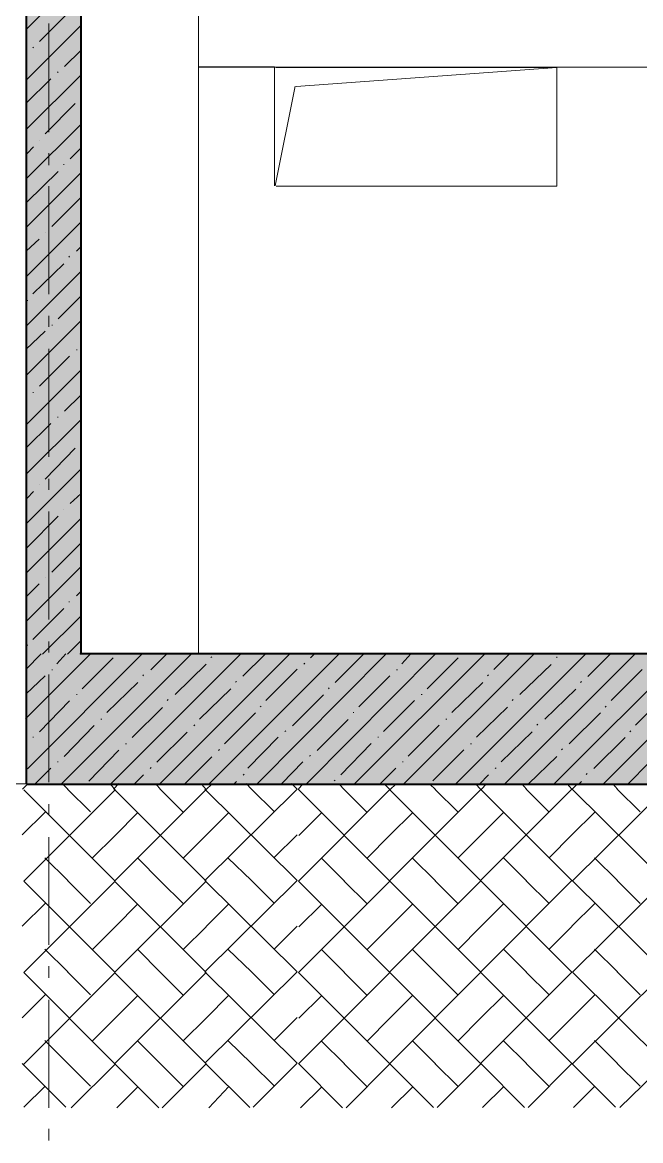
# Model space of a CAD drawing. Header units: millimetres. Extents: x -135211 to 49383, y -8033 to 228499.
# Drawn here: x -50915 to -48053, y 42903 to 48081 of the extents above; entities that cross this region are included whole.
import ezdxf

# ---------------------------------------------------------------- set-up
doc = ezdxf.new("R2010")
doc.units = ezdxf.units.MM
doc.layers.add('PDF _Геометрия', color=7, linetype='Continuous', true_color=0x1d1d1d)
doc.layers.add('PDF _Сплошная заливка', color=7, linetype='Continuous', true_color=0xffffff)

msp = doc.modelspace()

# ---------------------------------------------------------------- hatches: boundary and pattern name
at = {"layer": 'PDF _Сплошная заливка', "transparency": 33554559}
h = msp.add_hatch(color=256, dxfattribs=at)
h.paths.add_polyline_path([(-99774.8, 44556.2), (-99774.8, 45156.6), (-104045.4, 45156.6), (-104045.4, 44556.2)])
h.paths.add_polyline_path([(646.3, 44556.2), (646.3, 45156.6), (-26352.2, 45156.6), (-26352.2, 44556.2)])
h.paths.add_polyline_path([(-26398.8, 44556.2), (-26398.8, 45156.6), (-50899.8, 45156.6), (-50899.8, 44556.2)])
h.paths.add_polyline_path([(-50950.6, 44556.2), (-50950.6, 45156.6), (-98974.8, 45156.6), (-98974.8, 44556.2)])

# ---------------------------------------------------------------- linework, layer by layer
at = {"layer": 'PDF _Геометрия', "color": 7, "lineweight": 40}
for points in [[(-50898.4, 58834), (-50898.4, 56975.7), (-50898.4, 56734.4), (-50898.4, 53474.8), (-50898.4, 52776.4), (-50898.4, 52535.1), (-50898.4, 48526.3), (-50898.4, 48285), (-50898.4, 45156.7), (-50898.4, 44555.7)], [(-50895.1, 44554.3), (-26392.5, 44554.3), (-26392.5, 45155.4), (-26392.5, 48283.9), (-26392.5, 48525.2), (-26392.5, 52534.1), (-26392.5, 52775.4), (-44091.7, 52775.4)], [(-44096.1, 48285.1), (-26646.9, 48285.1), (-26646.9, 45156.8), (-50648.6, 45156.8)], [(-50643.9, 45155), (-50643.9, 48283.4)]]:
    msp.add_lwpolyline(points, dxfattribs=at)
at = {"layer": 'PDF _Геометрия', "color": 7, "lineweight": 9}
for points in [[(-50949.4, 54503.5), (-50898.4, 54503.5), (-50898.4, 53593.4), (-50898.4, 45156.7)], [(-50099.9, 45157.4), (-50099.9, 47875), (-50099.9, 48285.6), (-50099.9, 45157.4), (-50650.1, 45157.4)], [(-50098.6, 47874.5), (-45598.9, 47874.5), (-45598.9, 48285.1)], [(-50793.1, 47572.6), (-50793.1, 48076.4)], [(-49749, 47875.1), (-49749, 47324.8), (-49749, 47875.1), (-50100.2, 47875.1)], [(-49741.2, 47872.5), (-48441.6, 47872.5), (-49648.1, 47783.6)], [(-46199.8, 47574), (-45598.9, 47675.6), (-46297.6, 47675.6), (-45598.9, 47675.6), (-45598.9, 47874.5), (-48447.5, 47874.5)], [(-49745.8, 47323.7), (-49652.5, 47785.1)], [(-50098.6, 45156.9), (-45598.9, 45156.9), (-45598.9, 47176.1), (-46297.6, 47176.1), (-45598.9, 47176.1), (-45598.9, 47675.6)], [(-50793.1, 47420.2), (-50793.1, 47475.2)], [(-50793.1, 46823.3), (-50793.1, 47322.8)], [(-50793.1, 46670.9), (-50793.1, 46721.7)], [(-50793.1, 46069.8), (-50793.1, 46569.3)], [(-50793.1, 45917.4), (-50793.1, 45968.1)], [(-50793.1, 45316.2), (-50793.1, 45815.7)], [(-50793.1, 45163.8), (-50793.1, 45214.6)], [(251.1, 45156.7), (640.3, 45156.7), (640.3, 44555.6), (-97975.2, 44555.6)], [(-50793.1, 44562.7), (-50793.1, 45062.2)], [(-50793.1, 44410.3), (-50793.1, 44461.1)], [(-50793.1, 43809.2), (-50793.1, 44308.7)], [(-50793.1, 43656.7), (-50793.1, 43711.8)], [(-50793.1, 43055.6), (-50793.1, 43555.2)], [(-50793.1, 42903.2), (-50793.1, 42958.2)]]:
    msp.add_lwpolyline(points, dxfattribs=at)
at = {"layer": 'PDF _Геометрия', "lineweight": 9}
for points in [[(-50898.5, 48048), (-50661.5, 48285.1)], [(-50836.3, 47992), (-50696.6, 48131.7)], [(-50893.6, 47817.8), (-50643.9, 48067.6)], [(-50867.3, 47962.9), (-50863.3, 47967.1)], [(-50719.9, 47877.1), (-50643.9, 47953.2)], [(-50898.4, 47933.7), (-50898.4, 47933.7)], [(-50753.3, 47848.7), (-50749.2, 47852.9)], [(-50898.6, 47705.2), (-50784.3, 47819.4)], [(-50893.6, 47589.2), (-50643.9, 47838.9)], [(-50810, 47565.6), (-50670.3, 47705.2)], [(-50893.6, 47360.6), (-50643.9, 47610.3)], [(-50837, 47535), (-50837, 47535)], [(-50893.1, 47474.6), (-50863.3, 47504.2)], [(-50694.6, 47449.5), (-50643.9, 47500.3)], [(-50893.6, 47136.2), (-50643.9, 47386)], [(-50893.4, 47250.3), (-50749.2, 47390)], [(-50722.9, 47420.8), (-50722.9, 47425)], [(-50779.2, 47136.2), (-50643.9, 47271.7)], [(-50893.6, 46907.6), (-50643.9, 47157.4)], [(-50896.1, 47022.8), (-50837, 47077.8)], [(-50810.6, 47108.6), (-50810.6, 47108.6)], [(-50665.2, 47021.9), (-50643.9, 47043.1)], [(-50700.6, 46994.4), (-50696.6, 46998.6)], [(-50893.6, 46679), (-50643.9, 46928.7)], [(-50866.6, 46823.9), (-50722.9, 46963.6)], [(-50749.8, 46708.6), (-50643.9, 46814.5)], [(-50893.6, 46793.4), (-50889.6, 46793.4)], [(-50893.6, 46450.4), (-50643.9, 46700.2)], [(-50779.6, 46679.1), (-50775.5, 46679.1)], [(-50899.6, 46566.8), (-50810.6, 46651.5)], [(-50665.5, 46564.9), (-50661.5, 46564.9)], [(-50836.3, 46396), (-50696.6, 46535.7)], [(-50893.6, 46221.8), (-50643.9, 46471.6)], [(-50867.3, 46367), (-50863.3, 46367)], [(-50719.9, 46281.1), (-50643.9, 46357.3)], [(-50898.4, 46337.8), (-50898.4, 46337.8)], [(-50893.6, 45993.2), (-50643.9, 46243)], [(-50753.3, 46252.8), (-50749.2, 46252.8)], [(-50898.6, 46109.3), (-50784.3, 46223.6)], [(-50810, 45965.5), (-50670.3, 46109.4)], [(-50893.6, 45764.6), (-50643.9, 46014.4)], [(-50837, 45939.1), (-50837, 45939.1)], [(-50893.1, 45878.6), (-50863.3, 45908.2)], [(-50694.6, 45853.5), (-50643.9, 45900)], [(-50893.6, 45536), (-50643.9, 45785.8)], [(-50893.4, 45650.1), (-50749.2, 45794)], [(-50722.9, 45824.8), (-50722.9, 45824.8)], [(-50779.2, 45536), (-50643.9, 45671.4)], [(-50893.6, 45311.6), (-50643.9, 45561.4)], [(-50896.1, 45422.6), (-50837, 45481.9)], [(-50810.6, 45512.8), (-50810.6, 45512.8)], [(-50665.2, 45425.9), (-50643.9, 45447.1)], [(-50866.6, 45223.8), (-50722.9, 45367.7)], [(-50700.6, 45398.5), (-50696.6, 45398.5)], [(-50821.7, 45155), (-50643.9, 45332.8)], [(-50707.2, 45155), (-50643.9, 45218.5)], [(-50900.6, 44857), (-50600.1, 45157.6)], [(-50900, 45085.4), (-50828.2, 45157.4)], [(-50893.6, 45197.4), (-50889.6, 45197.4)], [(-50892.2, 44625.3), (-50363.2, 45154.4)], [(-50756.6, 45110.9), (-50714.1, 45157.5)], [(-50736.4, 44553.5), (-50135, 45154.7)], [(-50507.9, 44553.7), (-49906.9, 45154.8)], [(-50320.9, 45082.6), (-50249.1, 45154.5)], [(-50279.9, 44553.9), (-49678.8, 45155)], [(-50051.9, 44554), (-49450.7, 45155.2)], [(-49894.7, 45053.3), (-49792.8, 45154.9)], [(-49828.4, 44555.9), (-49231.3, 45157.1)], [(-49599.8, 44556.1), (-49003.2, 45157.2)], [(-49581.7, 45138.2), (-49564.7, 45155.1)], [(-49467.8, 45024), (-49336.6, 45155.2)], [(-49375.9, 44556.3), (-48775.1, 45157.4)], [(-49159.5, 45110.5), (-49117.2, 45157.1)], [(-49147.9, 44556.4), (-48546.9, 45157.5)], [(-48911.1, 44553.3), (-48310, 45154.5)], [(-48733.1, 45085.5), (-48661, 45157.5)], [(-48683, 44553.6), (-48081.9, 45154.7)], [(-48454.9, 44553.7), (-47853.8, 45154.8)], [(-48297.7, 45053), (-48196, 45154.6)], [(-48226.8, 44553.9), (-47625.7, 45155)], [(-50638.9, 44995.3), (-50494.8, 45139.3)], [(-50208.7, 44969.1), (-50064.8, 45108.8)], [(-50042.6, 45139.6), (-50038.5, 45143.9)], [(-49612.7, 45109.1), (-49608.6, 45113.4)], [(-49041.7, 44995), (-48897.9, 45138.9)], [(-48612, 44968.7), (-48468, 45108.4)], [(-48441.6, 45139.2), (-48441.6, 45143.5)], [(-50899.6, 44970.9), (-50810.6, 45055.6)], [(-50779.6, 45083.1), (-50775.5, 45083.1)], [(-50358.5, 45055.9), (-50354.4, 45060.1)], [(-49787.7, 44941.8), (-49643.7, 45085.7)], [(-49357.5, 44911.3), (-49213.8, 45055.2)], [(-49182.8, 45082.8), (-49178.7, 45082.8)], [(-48761.7, 45055.5), (-48757.5, 45059.8)], [(-48190.5, 44941.4), (-48046.8, 45085.3)], [(-50524.5, 44885.3), (-50380.7, 45025.1)], [(-49928.5, 45025.4), (-49924.5, 45029.6)], [(-49498.6, 44994.9), (-49494.5, 44999.1)], [(-48927.8, 44885), (-48783.8, 45024.7)], [(-48331.7, 45025), (-48327.6, 45029.3)], [(-50665.5, 44968.9), (-50661.5, 44968.9)], [(-50244.4, 44941.7), (-50240.3, 44945.9)], [(-50094.8, 44854.8), (-49950.8, 44994.5)], [(-49664.6, 44824.3), (-49520.9, 44968.2)], [(-49068.7, 44968.6), (-49064.6, 44968.6)], [(-48647.6, 44941.4), (-48643.4, 44945.6)], [(-48497.6, 44854.5), (-48353.9, 44994.2)], [(-48076.6, 44827.2), (-47932.8, 44971.1)], [(-50836.3, 44795.9), (-50696.6, 44939.8)], [(-50406.6, 44769.5), (-50266.6, 44909.3)], [(-49814.5, 44911.2), (-49810.4, 44915.4)], [(-49243.7, 44797.1), (-49099.7, 44941)], [(-48813.9, 44770.8), (-48669.8, 44910.5)], [(-48217.7, 44910.8), (-48213.5, 44915.1)], [(-50551.5, 44854.7), (-50547.4, 44854.7)], [(-49980.4, 44740.6), (-49836.7, 44884.6)], [(-49550.7, 44710.1), (-49406.8, 44854)], [(-49384.6, 44884.9), (-49380.5, 44884.9)], [(-48954.7, 44854.4), (-48950.5, 44854.4)], [(-48383.7, 44740.3), (-48239.8, 44884.2)], [(-50722.4, 44681.6), (-50582.5, 44825.6)], [(-50292.2, 44655.3), (-50152.6, 44795)], [(-50121.6, 44824.2), (-50117.5, 44828.5)], [(-49700.4, 44797), (-49696.3, 44801.2)], [(-49129.8, 44682.8), (-48985.6, 44826.8)], [(-48699.6, 44656.6), (-48555.7, 44796.3)], [(-48533.5, 44827.1), (-48529.4, 44831.4)], [(-48103.6, 44796.6), (-48099.5, 44800.9)], [(-50898.4, 44741.9), (-50898.4, 44741.9)], [(-50867.3, 44771.1), (-50863.3, 44771.1)], [(-50437.4, 44740.5), (-50433.4, 44740.5)], [(-49871.2, 44628.1), (-49731.4, 44772.1)], [(-49441, 44597.6), (-49301.5, 44741.5)], [(-49270.5, 44770.7), (-49266.4, 44770.7)], [(-48840.6, 44740.2), (-48836.5, 44740.2)], [(-48269.8, 44626.1), (-48125.8, 44770)], [(-50608, 44567.4), (-50468.4, 44711.4)], [(-50007.5, 44710), (-50003.4, 44714.2)], [(-49586.4, 44682.8), (-49582.3, 44687)], [(-49015.4, 44568.6), (-48871.6, 44712.6)], [(-48419.5, 44712.9), (-48415.3, 44717.2)], [(-50753.3, 44656.9), (-50749.2, 44656.9)], [(-50165.6, 44553.8), (-50038.5, 44680.8)], [(-49714.8, 44556.2), (-49617.4, 44657.8)], [(-49156.5, 44656.5), (-49152.3, 44656.5)], [(-48572.7, 44555.1), (-48441.6, 44682.1)], [(-48113.1, 44554.2), (-48011.7, 44655.8)], [(-50856.1, 44555.7), (-50784.3, 44627.7)], [(-50396.6, 44554.8), (-50354.4, 44597.1)], [(-50323.4, 44626.3), (-50319.3, 44630.5)], [(-49893.4, 44595.8), (-49889.4, 44600)], [(-49259.6, 44555.3), (-49187.4, 44627.3)], [(-48800, 44554.4), (-48757.5, 44596.8)], [(-48726.6, 44626), (-48722.4, 44630.2)], [(-48305.4, 44598.7), (-48301.3, 44603)], [(-49937.2, 44553.9), (-49924.5, 44566.6)], [(-49472.3, 44568.6), (-49468.2, 44572.8)], [(-48340.1, 44553.6), (-48327.6, 44566.3)]]:
    msp.add_lwpolyline(points, dxfattribs=at)
at = {"layer": 'PDF _Геометрия', "color": 7, "lineweight": 9}
msp.add_lwpolyline([(-49741.2, 47322.1), (-48441.6, 47322.1), (-48441.6, 47872.5), (-48441.6, 47322.1)], close=True, dxfattribs=at)
at = {"layer": 'PDF _Геометрия', "color": 28, "lineweight": 9, "true_color": 0x0e0e0e}
for points in [[(-50914.9, 44530.1), (-50889.6, 44555.5)], [(-50909.2, 43257.9), (-50486, 43681.2), (-50909.2, 44104.6), (-50486, 44527.9), (-50507.3, 44553.4)], [(-50705.3, 44530.9), (-50730.7, 44556.3)], [(-50600.1, 44425.3), (-50706, 44531.1)], [(-50493.8, 44530.9), (-50468.4, 44556.3)], [(-50488.2, 43258.8), (-50064.8, 43682.1), (-50488.2, 44105.4), (-50064.8, 44528.8), (-50086.3, 44554.2)], [(-50275.4, 44528.4), (-50296.8, 44553.8)], [(-50071.3, 43261.3), (-49643.7, 43684.6), (-50071.3, 44107.9), (-49643.7, 44531.2), (-49669.3, 44556.6)], [(-49846.7, 43058.1), (-49643.7, 43261.3), (-50071.3, 43684.6), (-49643.7, 44107.9), (-50071.3, 44531.2)], [(-50064, 44528.4), (-50038.5, 44553.8)], [(-49854.3, 44530.8), (-49879.8, 44556.2)], [(-49749, 44425.1), (-49855, 44531)], [(-49643.7, 44531.2), (-49643.7, 44531.2)], [(-49643.7, 44531.2), (-49643.7, 44531.2)], [(-49638.4, 44529.3), (-49617.4, 44554.6)], [(-49637.3, 43258.7), (-49213.8, 43682), (-49637.3, 44105.4), (-49213.8, 44528.7), (-49239, 44554.1)], [(-49424.3, 44528.3), (-49449.5, 44553.7)], [(-49215.7, 43259.6), (-48792.6, 43682.9), (-49215.7, 44106.2), (-48792.6, 44529.5), (-48818, 44554.9)], [(-49212.7, 44528.4), (-49187.4, 44553.7)], [(-49003.2, 44529.1), (-49028.5, 44554.5)], [(-48794.6, 43260.4), (-48371.5, 43683.7), (-48794.6, 44107), (-48371.5, 44530.3), (-48392.8, 44555.7)], [(-48791.7, 44529.2), (-48766.3, 44554.6)], [(-48582, 44529.9), (-48603.3, 44555.3)], [(-48370.6, 44530), (-48345.1, 44555.4)], [(-48368.9, 43259.5), (-47941.5, 43682.8), (-48368.9, 44106.1), (-47941.5, 44529.4), (-47967.2, 44554.8)], [(-48160.9, 44530.7), (-48182.3, 44556.1)], [(-50689, 43054.7), (-50486, 43257.9), (-50909.2, 43681.2), (-50486, 44104.6), (-50909.2, 44527.9)], [(-50267.9, 43055.6), (-50064.8, 43258.8), (-50488.2, 43682.1), (-50064.8, 44105.4), (-50488.2, 44528.8)], [(-50486, 44527.9), (-50486, 44527.9)], [(-50486, 44527.9), (-50486, 44527.9)], [(-50170.1, 44422.7), (-50276.1, 44528.6)], [(-50064.8, 44528.8), (-50064.8, 44528.8)], [(-50064.8, 44528.8), (-50064.8, 44528.8)], [(-49416.8, 43055.5), (-49213.8, 43258.7), (-49637.3, 43682), (-49213.8, 44105.4), (-49637.3, 44528.7)], [(-49319, 44422.7), (-49425.1, 44528.5)], [(-48995.6, 43056.4), (-48792.6, 43259.6), (-49215.7, 43682.9), (-48792.6, 44106.2), (-49215.7, 44529.5)], [(-49213.8, 44528.7), (-49213.8, 44528.7)], [(-49213.8, 44528.7), (-49213.8, 44528.7)], [(-48897.9, 44423.5), (-49003.9, 44529.3)], [(-48574.4, 43057.2), (-48371.5, 43260.4), (-48794.6, 43683.7), (-48371.5, 44107), (-48794.6, 44530.3)], [(-48792.6, 44529.5), (-48792.6, 44529.5)], [(-48792.6, 44529.5), (-48792.6, 44529.5)], [(-48476.7, 44424.3), (-48582.8, 44530.1)], [(-48371.5, 44530.3), (-48371.5, 44530.3)], [(-48371.5, 44530.3), (-48371.5, 44530.3)], [(-48149.2, 43056.3), (-47941.5, 43259.5), (-48368.9, 43682.8), (-47941.5, 44106.1), (-48368.9, 44529.4)], [(-48055.6, 44425.1), (-48161.6, 44530.9)], [(-50916.3, 44319), (-50810.6, 44424.9)], [(-50486.4, 44316.5), (-50380.7, 44422.3)], [(-50065.3, 44317.3), (-49959.6, 44423.1)], [(-49635.4, 44316.4), (-49529.6, 44422.2)], [(-49214.2, 44317.2), (-49108.5, 44423.1)], [(-48793.1, 44318), (-48687.3, 44423.9)], [(-48371.9, 44318.9), (-48266.2, 44424.7)], [(-50592.1, 44210.5), (-50486, 44316.3)], [(-50170.4, 44211.3), (-50064.8, 44317.1)], [(-49749.3, 44213.7), (-49643.7, 44319.6)], [(-49319.4, 44211.2), (-49213.8, 44317)], [(-48898.3, 44212), (-48792.6, 44317.9)], [(-48477.1, 44212.9), (-48371.5, 44318.7)], [(-50705.3, 44107.6), (-50811.1, 44213.4)], [(-50275.4, 44105), (-50381.2, 44210.8)], [(-49854.3, 44107.5), (-49964.2, 44213.3)], [(-49424.3, 44105), (-49530.2, 44210.8)], [(-49003.2, 44105.8), (-49109.1, 44211.6)], [(-48582, 44106.6), (-48687.9, 44212.4)], [(-48160.9, 44107.4), (-48266.8, 44213.3)], [(-50600.1, 44001.9), (-50706, 44107.8)], [(-50486, 44104.6), (-50486, 44104.6)], [(-50486, 44104.6), (-50486, 44104.6)], [(-50170.1, 43999.4), (-50276.1, 44105.2)], [(-50064.8, 44105.4), (-50064.8, 44105.4)], [(-50064.8, 44105.4), (-50064.8, 44105.4)], [(-49749, 44001.9), (-49855, 44107.7)], [(-49643.7, 44107.9), (-49643.7, 44107.9)], [(-49643.7, 44107.9), (-49643.7, 44107.9)], [(-49319, 43999.4), (-49425.1, 44105.2)], [(-49213.8, 44105.4), (-49213.8, 44105.4)], [(-49213.8, 44105.4), (-49213.8, 44105.4)], [(-48897.9, 44000.1), (-49003.9, 44106)], [(-48792.6, 44106.2), (-48792.6, 44106.2)], [(-48792.6, 44106.2), (-48792.6, 44106.2)], [(-48476.7, 44001), (-48582.8, 44106.8)], [(-48371.5, 44107), (-48371.5, 44107)], [(-48371.5, 44107), (-48371.5, 44107)], [(-48055.6, 44001.8), (-48161.6, 44107.6)], [(-50916.3, 43895.7), (-50810.6, 44001.6)], [(-50486.4, 43893.1), (-50380.7, 43999)], [(-50065.3, 43894), (-49959.6, 43999.8)], [(-49635.4, 43893.1), (-49529.6, 43998.9)], [(-49214.2, 43893.9), (-49108.5, 43999.7)], [(-48793.1, 43894.8), (-48687.3, 44000.6)], [(-48371.9, 43895.6), (-48266.2, 44001.4)], [(-50592.1, 43787.1), (-50486, 43892.9)], [(-50170.4, 43788), (-50064.8, 43893.8)], [(-49749.3, 43790.4), (-49643.7, 43896.3)], [(-49319.4, 43787.9), (-49213.8, 43893.7)], [(-48898.3, 43788.7), (-48792.6, 43894.5)], [(-48477.1, 43789.6), (-48371.5, 43895.4)], [(-50705.3, 43684.3), (-50811.1, 43790.1)], [(-50275.4, 43681.7), (-50381.2, 43787.5)], [(-49854.3, 43684.2), (-49964.2, 43790)], [(-49424.3, 43681.6), (-49530.2, 43787.5)], [(-49003.2, 43682.4), (-49109.1, 43788.3)], [(-48582, 43683.3), (-48687.9, 43789.1)], [(-48160.9, 43684.1), (-48266.8, 43790)], [(-50600.1, 43578.7), (-50706, 43684.5)], [(-50486, 43681.2), (-50486, 43681.2)], [(-50486, 43681.2), (-50486, 43681.2)], [(-50170.1, 43576), (-50276.1, 43681.9)], [(-50064.8, 43682.1), (-50064.8, 43682.1)], [(-50064.8, 43682.1), (-50064.8, 43682.1)], [(-49749, 43578.6), (-49855, 43684.4)], [(-49643.7, 43684.6), (-49643.7, 43684.6)], [(-49643.7, 43684.6), (-49643.7, 43684.6)], [(-49319, 43576), (-49425.1, 43681.8)], [(-49213.8, 43682), (-49213.8, 43682)], [(-49213.8, 43682), (-49213.8, 43682)], [(-48897.9, 43576.8), (-49003.9, 43682.7)], [(-48792.6, 43682.9), (-48792.6, 43682.9)], [(-48792.6, 43682.9), (-48792.6, 43682.9)], [(-48476.7, 43577.6), (-48582.8, 43683.5)], [(-48371.5, 43683.7), (-48371.5, 43683.7)], [(-48371.5, 43683.7), (-48371.5, 43683.7)], [(-48055.6, 43578.5), (-48161.6, 43684.3)], [(-50916.3, 43472.4), (-50810.6, 43578.2)], [(-50486.4, 43469.8), (-50380.7, 43575.6)], [(-50065.3, 43470.6), (-49959.6, 43576.5)], [(-49635.4, 43469.8), (-49529.6, 43575.6)], [(-49214.2, 43470.6), (-49108.5, 43576.4)], [(-48793.1, 43471.4), (-48687.3, 43577.3)], [(-48371.9, 43472.3), (-48266.2, 43578.1)], [(-50592.1, 43363.7), (-50486, 43469.6)], [(-50170.4, 43364.6), (-50064.8, 43470.4)], [(-49749.3, 43367.1), (-49643.7, 43473)], [(-49319.4, 43364.5), (-49213.8, 43470.4)], [(-48898.3, 43365.4), (-48792.6, 43471.2)], [(-48477.1, 43366.2), (-48371.5, 43472.1)], [(-50705.3, 43260.9), (-50811.1, 43366.8)], [(-50275.4, 43258.3), (-50381.2, 43364.2)], [(-49854.3, 43260.9), (-49964.2, 43366.7)], [(-49424.3, 43258.3), (-49530.2, 43364.1)], [(-49003.2, 43259.1), (-49109.1, 43364.9)], [(-48582, 43260), (-48687.9, 43365.8)], [(-48160.9, 43260.8), (-48266.8, 43366.6)], [(-50714.1, 43057.9), (-50917.1, 43261.1)], [(-50600.1, 43155.3), (-50706, 43261.2)], [(-50284.2, 43055.3), (-50487.2, 43258.5)], [(-50486, 43257.9), (-50486, 43257.9)], [(-50486, 43257.9), (-50486, 43257.9)], [(-50170.1, 43152.7), (-50276.1, 43258.6)], [(-49863, 43056.1), (-50066, 43259.3)], [(-50064.8, 43258.8), (-50064.8, 43258.8)], [(-50064.8, 43258.8), (-50064.8, 43258.8)], [(-49749, 43155.2), (-49855, 43261.1)], [(-49643.7, 43261.3), (-49643.7, 43261.3)], [(-49643.7, 43261.3), (-49643.7, 43261.3)], [(-49433.1, 43055.2), (-49636.1, 43258.4)], [(-49319, 43152.6), (-49425.1, 43258.5)], [(-49012, 43056.1), (-49215, 43259.3)], [(-49213.8, 43258.7), (-49213.8, 43258.7)], [(-49213.8, 43258.7), (-49213.8, 43258.7)], [(-48897.9, 43153.5), (-49003.9, 43259.4)], [(-48590.8, 43056.9), (-48793.8, 43260.1)], [(-48792.6, 43259.6), (-48792.6, 43259.6)], [(-48792.6, 43259.6), (-48792.6, 43259.6)], [(-48476.7, 43154.4), (-48582.8, 43260.2)], [(-48169.6, 43057.7), (-48372.6, 43260.9)], [(-48371.5, 43260.4), (-48371.5, 43260.4)], [(-48371.5, 43260.4), (-48371.5, 43260.4)], [(-48055.6, 43155.2), (-48161.6, 43261)], [(-50908.2, 43057.6), (-50810.6, 43154.9)], [(-50478.3, 43054.9), (-50380.7, 43152.3)], [(-50052.5, 43055.8), (-49959.6, 43153.2)], [(-49627.2, 43054.9), (-49529.6, 43152.2)], [(-49206, 43055.7), (-49108.5, 43153.1)], [(-48784.8, 43056.6), (-48687.3, 43153.9)], [(-48363.6, 43057.4), (-48266.2, 43154.8)]]:
    msp.add_lwpolyline(points, dxfattribs=at)
at = {"layer": 'PDF _Сплошная заливка', "lineweight": 5, "transparency": 33554559}
msp.add_solid([(-50893.6, 48283.4), (-50643.9, 48283.4), (-50893.6, 45155), (-50643.9, 45155)], dxfattribs=at)

doc.saveas('drawing.dxf')
